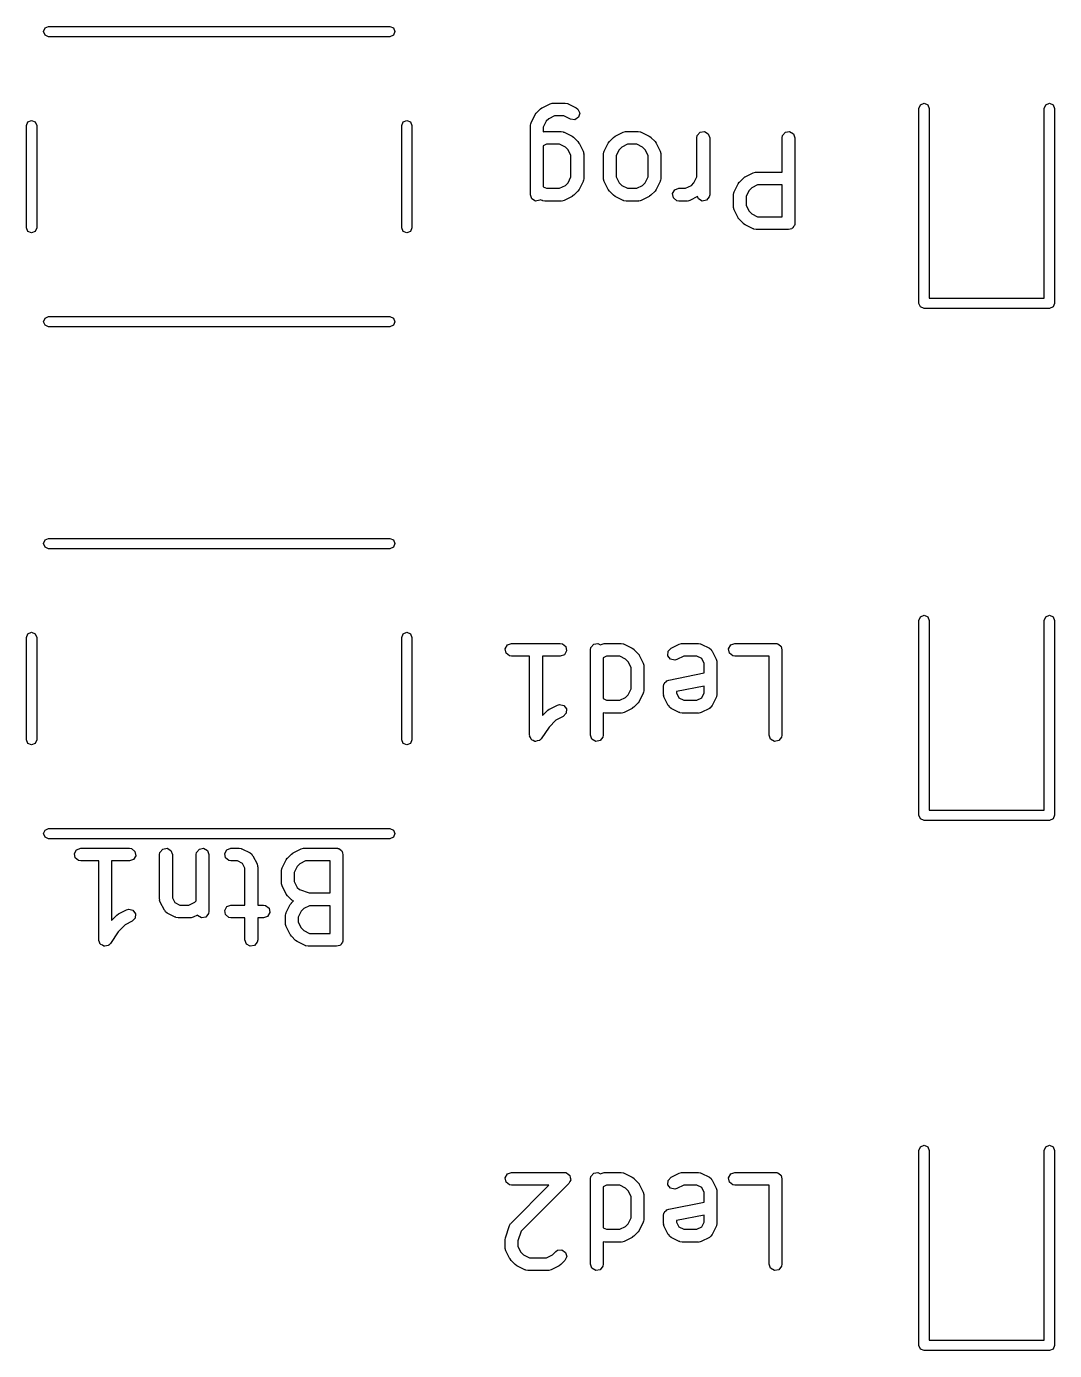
# Model space of a CAD drawing. Extents: x 46.4 to 61, y -84.6 to -45.2.
# Drawn here: x 47.74 to 59.8, y -60.76 to -45.24 of the extents above; entities that cross this region are included whole.
import ezdxf

# ---------------------------------------------------------------- set-up
doc = ezdxf.new("R2010")
doc.units = 0
doc.layers.add('BLACK', color=7, linetype='CONTINUOUS')

msp = doc.modelspace()

# ---------------------------------------------------------------- linework, layer by layer
at = {"layer": 'BLACK', "linetype": 'CONTINUOUS'}
for p, q in [((47.94, -45.3), (47.9576, -45.2576)), ((47.9576, -45.3424), (47.94, -45.3)), ((47.9576, -45.2576), (48, -45.24)), ((48, -45.24), (52, -45.24)), ((52, -45.24), (52.0424, -45.2576)), ((52.0424, -45.2576), (52.06, -45.3)), ((52.06, -45.3), (52.0424, -45.3424)), ((48, -45.36), (47.9576, -45.3424)), ((52, -45.36), (48, -45.36)), ((52.0424, -45.3424), (52, -45.36)), ((53.7184, -46.2541), (53.766, -46.2064)), ((53.766, -46.2064), (53.7844, -46.1936)), ((53.7844, -46.1936), (53.7855, -46.1924)), ((53.7855, -46.1924), (53.8807, -46.1448)), ((53.8807, -46.1448), (53.9057, -46.1373)), ((53.9057, -46.1373), (53.9101, -46.1384)), ((53.9101, -46.1384), (53.9143, -46.1368)), ((53.9143, -46.1368), (54.0571, -46.1368)), ((54.0571, -46.1368), (54.0828, -46.1414)), ((54.0828, -46.1414), (54.0862, -46.1443)), ((54.0862, -46.1443), (54.0907, -46.1448)), ((54.0907, -46.1448), (54.1859, -46.1924)), ((54.1859, -46.1924), (54.2068, -46.2079)), ((54.2068, -46.2079), (54.2272, -46.255)), ((58.205, -46.2), (58.2226, -46.1576)), ((58.205, -48.485), (58.205, -46.2)), ((58.2226, -46.1576), (58.265, -46.14)), ((58.265, -46.14), (58.3074, -46.1576)), ((58.3074, -46.1576), (58.325, -46.2)), ((58.325, -46.2), (58.325, -48.425)), ((59.675, -46.2), (59.6926, -46.1576)), ((59.675, -48.425), (59.675, -46.2)), ((59.6926, -46.1576), (59.735, -46.14)), ((59.735, -46.14), (59.7774, -46.1576)), ((59.7774, -46.1576), (59.795, -46.2)), ((59.795, -46.2), (59.795, -48.485)), ((47.74, -46.4), (47.7576, -46.3576)), ((47.7576, -46.3576), (47.8, -46.34)), ((47.8, -46.34), (47.8424, -46.3576)), ((47.8424, -46.3576), (47.86, -46.4)), ((52.14, -46.4), (52.1576, -46.3576)), ((52.1576, -46.3576), (52.2, -46.34)), ((52.2, -46.34), (52.2424, -46.3576)), ((52.2424, -46.3576), (52.26, -46.4)), ((53.6488, -46.4023), (53.6533, -46.3767)), ((53.6533, -46.3767), (53.6562, -46.3732)), ((53.6562, -46.3732), (53.6567, -46.3688)), ((53.6567, -46.3688), (53.7043, -46.2735)), ((53.7043, -46.2735), (53.7177, -46.2555)), ((53.7177, -46.2555), (53.7184, -46.2541)), ((53.8331, -46.3515), (53.7988, -46.42)), ((53.8635, -46.3211), (53.8331, -46.3515)), ((53.932, -46.2868), (53.8635, -46.3211)), ((54.0394, -46.2868), (53.932, -46.2868)), ((54.1188, -46.3265), (54.0394, -46.2868)), ((54.1698, -46.3324), (54.1188, -46.3265)), ((54.2126, -46.3041), (54.1698, -46.3324)), ((54.2272, -46.255), (54.2126, -46.3041)), ((47.74, -47.6), (47.74, -46.4)), ((47.86, -46.4), (47.86, -47.6)), ((52.14, -47.6), (52.14, -46.4)), ((52.26, -46.4), (52.26, -47.6)), ((53.6488, -47.2118), (53.6488, -46.4023)), ((53.7988, -46.42), (53.7988, -46.4741)), ((53.7988, -46.4741), (53.8105, -46.4707)), ((53.8105, -46.4707), (53.8148, -46.4717)), ((53.8148, -46.4717), (53.819, -46.4702)), ((53.819, -46.4702), (54.0095, -46.4702)), ((54.0095, -46.4702), (54.0352, -46.4747)), ((54.0352, -46.4747), (54.0386, -46.4776)), ((54.0386, -46.4776), (54.0431, -46.4781)), ((54.0431, -46.4781), (54.1383, -46.5257)), ((54.1383, -46.5257), (54.1563, -46.5391)), ((54.1563, -46.5391), (54.1578, -46.5398)), ((54.1578, -46.5398), (54.2054, -46.5874)), ((54.5755, -46.5874), (54.6232, -46.5398)), ((54.6232, -46.5398), (54.6415, -46.5269)), ((54.6415, -46.5269), (54.6426, -46.5257)), ((54.6426, -46.5257), (54.7379, -46.4781)), ((54.7379, -46.4781), (54.7629, -46.4707)), ((54.7629, -46.4707), (54.7672, -46.4717)), ((54.7672, -46.4717), (54.7714, -46.4702)), ((54.7714, -46.4702), (54.9143, -46.4702)), ((54.9143, -46.4702), (54.9399, -46.4747)), ((54.9399, -46.4747), (54.9434, -46.4776)), ((54.9434, -46.4776), (54.9478, -46.4781)), ((54.9478, -46.4781), (55.0431, -46.5257)), ((55.0431, -46.5257), (55.0611, -46.5391)), ((55.0611, -46.5391), (55.0626, -46.5398)), ((55.0626, -46.5398), (55.1102, -46.5874)), ((55.6012, -46.5452), (55.6057, -46.5195)), ((55.6012, -47.0037), (55.6012, -46.5452)), ((55.6057, -46.5195), (55.6387, -46.4802)), ((55.6387, -46.4802), (55.6892, -46.4713)), ((55.6892, -46.4713), (55.7336, -46.497)), ((55.7336, -46.497), (55.7512, -46.5452)), ((55.7512, -46.5452), (55.7512, -47.2118)), ((56.6012, -46.5452), (56.6057, -46.5195)), ((56.6012, -46.9464), (56.6012, -46.5452)), ((56.6057, -46.5195), (56.6387, -46.4802)), ((56.6387, -46.4802), (56.6892, -46.4713)), ((56.6892, -46.4713), (56.7336, -46.497)), ((56.7336, -46.497), (56.7512, -46.5452)), ((56.7512, -46.5452), (56.7512, -47.5452)), ((53.8368, -46.6202), (53.7988, -46.6392)), ((53.7988, -46.6392), (53.7988, -47.1179)), ((53.9918, -46.6202), (53.8368, -46.6202)), ((54.0603, -46.6544), (53.9918, -46.6202)), ((54.0907, -46.6848), (54.0603, -46.6544)), ((54.125, -46.7534), (54.0907, -46.6848)), ((54.2054, -46.5874), (54.2183, -46.6058)), ((54.2183, -46.6058), (54.2195, -46.6069)), ((54.2195, -46.6069), (54.2671, -46.7021)), ((54.2671, -46.7021), (54.2745, -46.7271)), ((54.5105, -46.71), (54.5134, -46.7066)), ((54.5134, -46.7066), (54.5139, -46.7021)), ((54.5139, -46.7021), (54.5615, -46.6069)), ((54.5615, -46.6069), (54.5748, -46.5889)), ((54.5748, -46.5889), (54.5755, -46.5874)), ((54.6902, -46.6848), (54.656, -46.7534)), ((54.7206, -46.6544), (54.6902, -46.6848)), ((54.7891, -46.6202), (54.7206, -46.6544)), ((54.8966, -46.6202), (54.7891, -46.6202)), ((54.9651, -46.6544), (54.8966, -46.6202)), ((54.9955, -46.6848), (54.9651, -46.6544)), ((55.0298, -46.7534), (54.9955, -46.6848)), ((55.1102, -46.5874), (55.123, -46.6058)), ((55.123, -46.6058), (55.1242, -46.6069)), ((55.1242, -46.6069), (55.1718, -46.7021)), ((55.1718, -46.7021), (55.1793, -46.7271)), ((54.125, -47.0037), (54.125, -46.7534)), ((54.2745, -46.7271), (54.2735, -46.7314)), ((54.2735, -46.7314), (54.275, -46.7357)), ((54.275, -46.7357), (54.275, -47.0214)), ((54.506, -46.7357), (54.5105, -46.71)), ((54.506, -47.0214), (54.506, -46.7357)), ((54.656, -46.7534), (54.656, -47.0037)), ((55.0298, -47.0037), (55.0298, -46.7534)), ((55.1793, -46.7271), (55.1782, -46.7314)), ((55.1782, -46.7314), (55.1798, -46.7357)), ((55.1798, -46.7357), (55.1798, -47.0214)), ((54.0907, -47.0722), (54.125, -47.0037)), ((54.656, -47.0037), (54.6902, -47.0722)), ((54.9955, -47.0722), (55.0298, -47.0037)), ((55.5669, -47.0722), (55.6012, -47.0037)), ((56.0993, -47.0636), (56.147, -47.016)), ((56.147, -47.016), (56.1653, -47.0031)), ((56.1653, -47.0031), (56.1665, -47.0019)), ((56.1665, -47.0019), (56.2617, -46.9543)), ((56.2617, -46.9543), (56.2867, -46.9469)), ((56.2867, -46.9469), (56.291, -46.9479)), ((56.291, -46.9479), (56.2952, -46.9464)), ((56.2952, -46.9464), (56.6012, -46.9464)), ((53.7988, -47.1179), (53.8368, -47.1368)), ((53.8368, -47.1368), (53.9918, -47.1368)), ((53.9918, -47.1368), (54.0603, -47.1026)), ((54.0603, -47.1026), (54.0907, -47.0722)), ((54.2054, -47.1696), (54.1578, -47.2173)), ((54.2061, -47.1682), (54.2054, -47.1696)), ((54.2195, -47.1501), (54.2061, -47.1682)), ((54.2671, -47.0549), (54.2195, -47.1501)), ((54.2676, -47.0505), (54.2671, -47.0549)), ((54.2705, -47.047), (54.2676, -47.0505)), ((54.275, -47.0214), (54.2705, -47.047)), ((54.5075, -47.0256), (54.506, -47.0214)), ((54.5064, -47.0299), (54.5075, -47.0256)), ((54.5139, -47.0549), (54.5064, -47.0299)), ((54.5615, -47.1501), (54.5139, -47.0549)), ((54.5627, -47.1513), (54.5615, -47.1501)), ((54.5755, -47.1696), (54.5627, -47.1513)), ((54.6232, -47.2173), (54.5755, -47.1696)), ((54.6902, -47.0722), (54.7206, -47.1026)), ((54.7206, -47.1026), (54.7891, -47.1368)), ((54.7891, -47.1368), (54.8966, -47.1368)), ((54.8966, -47.1368), (54.9651, -47.1026)), ((54.9651, -47.1026), (54.9955, -47.0722)), ((55.1102, -47.1696), (55.0626, -47.2173)), ((55.1109, -47.1682), (55.1102, -47.1696)), ((55.1242, -47.1501), (55.1109, -47.1682)), ((55.1718, -47.0549), (55.1242, -47.1501)), ((55.1724, -47.0505), (55.1718, -47.0549)), ((55.1752, -47.047), (55.1724, -47.0505)), ((55.1798, -47.0214), (55.1752, -47.047)), ((55.3166, -47.1988), (55.3423, -47.1544)), ((55.3423, -47.1544), (55.3905, -47.1368)), ((55.3905, -47.1368), (55.468, -47.1368)), ((55.468, -47.1368), (55.5365, -47.1026)), ((55.5365, -47.1026), (55.5669, -47.0722)), ((56.0377, -47.1783), (56.0853, -47.0831)), ((56.0853, -47.0831), (56.0987, -47.0651)), ((56.0987, -47.0651), (56.0993, -47.0636)), ((56.214, -47.161), (56.1798, -47.2296)), ((56.2444, -47.1306), (56.214, -47.161)), ((56.3129, -47.0964), (56.2444, -47.1306)), ((56.6012, -47.0964), (56.3129, -47.0964)), ((56.6012, -47.4702), (56.6012, -47.0964)), ((53.6664, -47.2601), (53.6488, -47.2118)), ((53.7108, -47.2857), (53.6664, -47.2601)), ((53.7613, -47.2768), (53.7108, -47.2857)), ((53.7672, -47.2698), (53.7613, -47.2768)), ((53.7855, -47.2789), (53.7672, -47.2698)), ((53.79, -47.2794), (53.7855, -47.2789)), ((53.7934, -47.2823), (53.79, -47.2794)), ((53.819, -47.2868), (53.7934, -47.2823)), ((54.0095, -47.2868), (53.819, -47.2868)), ((54.0137, -47.2853), (54.0095, -47.2868)), ((54.0181, -47.2864), (54.0137, -47.2853)), ((54.0431, -47.2789), (54.0181, -47.2864)), ((54.1383, -47.2313), (54.0431, -47.2789)), ((54.1394, -47.2301), (54.1383, -47.2313)), ((54.1578, -47.2173), (54.1394, -47.2301)), ((54.6246, -47.218), (54.6232, -47.2173)), ((54.6426, -47.2313), (54.6246, -47.218)), ((54.7379, -47.2789), (54.6426, -47.2313)), ((54.7423, -47.2794), (54.7379, -47.2789)), ((54.7458, -47.2823), (54.7423, -47.2794)), ((54.7714, -47.2868), (54.7458, -47.2823)), ((54.9143, -47.2868), (54.7714, -47.2868)), ((54.9185, -47.2853), (54.9143, -47.2868)), ((54.9229, -47.2864), (54.9185, -47.2853)), ((54.9478, -47.2789), (54.9229, -47.2864)), ((55.0431, -47.2313), (54.9478, -47.2789)), ((55.0442, -47.2301), (55.0431, -47.2313)), ((55.0626, -47.2173), (55.0442, -47.2301)), ((55.3255, -47.2493), (55.3166, -47.1988)), ((55.3648, -47.2823), (55.3255, -47.2493)), ((55.3905, -47.2868), (55.3648, -47.2823)), ((55.4857, -47.2868), (55.3905, -47.2868)), ((55.4899, -47.2853), (55.4857, -47.2868)), ((55.4943, -47.2864), (55.4899, -47.2853)), ((55.5193, -47.2789), (55.4943, -47.2864)), ((55.6092, -47.2339), (55.5193, -47.2789)), ((55.6187, -47.2601), (55.6092, -47.2339)), ((55.6632, -47.2857), (55.6187, -47.2601)), ((55.7137, -47.2768), (55.6632, -47.2857)), ((55.7467, -47.2375), (55.7137, -47.2768)), ((55.7512, -47.2118), (55.7467, -47.2375)), ((56.0298, -47.2118), (56.0343, -47.1862)), ((56.0298, -47.3547), (56.0298, -47.2118)), ((56.0343, -47.1862), (56.0372, -47.1828)), ((56.0372, -47.1828), (56.0377, -47.1783)), ((56.1798, -47.2296), (56.1798, -47.337)), ((56.0313, -47.3589), (56.0298, -47.3547)), ((56.0303, -47.3633), (56.0313, -47.3589)), ((56.0377, -47.3882), (56.0303, -47.3633)), ((56.0853, -47.4835), (56.0377, -47.3882)), ((56.0865, -47.4846), (56.0853, -47.4835)), ((56.1798, -47.337), (56.214, -47.4055)), ((56.214, -47.4055), (56.2444, -47.4359)), ((56.2444, -47.4359), (56.3129, -47.4702)), ((56.3129, -47.4702), (56.6012, -47.4702)), ((47.7576, -47.6424), (47.74, -47.6)), ((47.86, -47.6), (47.8424, -47.6424)), ((52.1576, -47.6424), (52.14, -47.6)), ((52.26, -47.6), (52.2424, -47.6424)), ((56.0993, -47.503), (56.0865, -47.4846)), ((56.147, -47.5506), (56.0993, -47.503)), ((56.1484, -47.5513), (56.147, -47.5506)), ((56.1665, -47.5646), (56.1484, -47.5513)), ((56.2617, -47.6123), (56.1665, -47.5646)), ((56.2661, -47.6128), (56.2617, -47.6123)), ((56.2696, -47.6157), (56.2661, -47.6128)), ((56.2952, -47.6202), (56.2696, -47.6157)), ((56.6762, -47.6202), (56.2952, -47.6202)), ((56.6945, -47.6135), (56.6762, -47.6202)), ((56.7137, -47.6101), (56.6945, -47.6135)), ((56.718, -47.6049), (56.7137, -47.6101)), ((56.7244, -47.6026), (56.718, -47.6049)), ((56.7341, -47.5858), (56.7244, -47.6026)), ((56.7467, -47.5708), (56.7341, -47.5858)), ((56.7484, -47.5611), (56.7467, -47.5708)), ((56.7501, -47.5582), (56.7484, -47.5611)), ((56.7512, -47.5452), (56.7495, -47.5549)), ((56.7495, -47.5549), (56.7501, -47.5582)), ((47.8, -47.66), (47.7576, -47.6424)), ((47.8424, -47.6424), (47.8, -47.66)), ((52.2, -47.66), (52.1576, -47.6424)), ((52.2424, -47.6424), (52.2, -47.66)), ((58.2226, -48.5274), (58.205, -48.485)), ((58.205, -48.485), (58.205, -48.485)), ((58.265, -48.545), (58.2226, -48.5274)), ((59.735, -48.545), (58.265, -48.545)), ((58.325, -48.425), (59.675, -48.425)), ((59.7774, -48.5274), (59.735, -48.545)), ((59.795, -48.485), (59.7774, -48.5274)), ((47.94, -48.7), (47.9576, -48.6576)), ((47.9576, -48.7424), (47.94, -48.7)), ((47.9576, -48.6576), (48, -48.64)), ((48, -48.64), (52, -48.64)), ((52, -48.64), (52.0424, -48.6576)), ((52.0424, -48.6576), (52.06, -48.7)), ((52.06, -48.7), (52.0424, -48.7424)), ((48, -48.76), (47.9576, -48.7424)), ((52, -48.76), (48, -48.76)), ((52.0424, -48.7424), (52, -48.76)), ((47.94, -51.3), (47.9576, -51.2576)), ((47.9576, -51.3424), (47.94, -51.3)), ((47.9576, -51.2576), (48, -51.24)), ((48, -51.36), (47.9576, -51.3424)), ((48, -51.24), (52, -51.24)), ((52, -51.36), (48, -51.36)), ((52, -51.24), (52.0424, -51.2576)), ((52.0424, -51.3424), (52, -51.36)), ((52.0424, -51.2576), (52.06, -51.3)), ((52.06, -51.3), (52.0424, -51.3424)), ((58.205, -52.2), (58.2226, -52.1576)), ((58.205, -54.485), (58.205, -52.2)), ((58.2226, -52.1576), (58.265, -52.14)), ((58.265, -52.14), (58.3074, -52.1576)), ((58.3074, -52.1576), (58.325, -52.2)), ((58.325, -52.2), (58.325, -54.425)), ((59.675, -52.2), (59.6926, -52.1576)), ((59.675, -54.425), (59.675, -52.2)), ((59.6926, -52.1576), (59.735, -52.14)), ((59.735, -52.14), (59.7774, -52.1576)), ((59.7774, -52.1576), (59.795, -52.2)), ((59.795, -52.2), (59.795, -54.485)), ((47.74, -52.4), (47.7576, -52.3576)), ((47.74, -53.6), (47.74, -52.4)), ((47.7576, -52.3576), (47.8, -52.34)), ((47.8, -52.34), (47.8424, -52.3576)), ((47.8424, -52.3576), (47.86, -52.4)), ((47.86, -52.4), (47.86, -53.6)), ((52.14, -52.4), (52.1576, -52.3576)), ((52.14, -53.6), (52.14, -52.4)), ((52.1576, -52.3576), (52.2, -52.34)), ((52.2, -52.34), (52.2424, -52.3576)), ((52.2424, -52.3576), (52.26, -52.4)), ((52.26, -52.4), (52.26, -53.6)), ((53.3547, -52.5322), (53.3804, -52.4877)), ((53.3636, -52.5827), (53.3547, -52.5322)), ((53.4029, -52.6157), (53.3636, -52.5827)), ((53.3804, -52.4877), (53.4286, -52.4702)), ((53.4286, -52.4702), (54, -52.4702)), ((54, -52.4702), (54.0257, -52.4747)), ((54.0482, -52.6026), (54, -52.6202)), ((54.0257, -52.4747), (54.065, -52.5077)), ((54.0739, -52.5582), (54.0482, -52.6026)), ((54.065, -52.5077), (54.0739, -52.5582)), ((54.3536, -52.5452), (54.3581, -52.5195)), ((54.3536, -53.5452), (54.3536, -52.5452)), ((54.3581, -52.5195), (54.3911, -52.4802)), ((54.3911, -52.4802), (54.4416, -52.4713)), ((54.4416, -52.4713), (54.4705, -52.488)), ((54.4705, -52.488), (54.4903, -52.4781)), ((54.4903, -52.4781), (54.5152, -52.4707)), ((54.5152, -52.4707), (54.5196, -52.4717)), ((54.5196, -52.4717), (54.5238, -52.4702)), ((54.5238, -52.4702), (54.7143, -52.4702)), ((54.7143, -52.4702), (54.7399, -52.4747)), ((54.7399, -52.4747), (54.7434, -52.4776)), ((54.7434, -52.4776), (54.7478, -52.4781)), ((54.7478, -52.4781), (54.8431, -52.5257)), ((54.8431, -52.5257), (54.8611, -52.5391)), ((54.8611, -52.5391), (54.8626, -52.5398)), ((54.8626, -52.5398), (54.9102, -52.5874)), ((54.9102, -52.5874), (54.923, -52.6058)), ((55.2614, -52.6142), (55.2645, -52.563)), ((55.2645, -52.563), (55.2998, -52.5257)), ((55.2998, -52.5257), (55.395, -52.4781)), ((55.395, -52.4781), (55.42, -52.4707)), ((55.42, -52.4707), (55.4244, -52.4717)), ((55.4244, -52.4717), (55.4286, -52.4702)), ((55.4286, -52.4702), (55.619, -52.4702)), ((55.619, -52.4702), (55.6447, -52.4747)), ((55.6447, -52.4747), (55.6481, -52.4776)), ((55.6481, -52.4776), (55.6526, -52.4781)), ((55.6526, -52.4781), (55.7478, -52.5257)), ((55.7478, -52.5257), (55.7687, -52.5412)), ((55.7687, -52.5412), (55.7732, -52.5515)), ((55.7732, -52.5515), (55.7814, -52.5593)), ((55.7814, -52.5593), (55.829, -52.6545)), ((55.9738, -52.5322), (55.9994, -52.4877)), ((55.9827, -52.5827), (55.9738, -52.5322)), ((56.022, -52.6157), (55.9827, -52.5827)), ((55.9994, -52.4877), (56.0476, -52.4702)), ((56.0476, -52.4702), (56.5238, -52.4702)), ((56.5238, -52.4702), (56.5335, -52.4719)), ((56.5335, -52.4719), (56.5368, -52.4713)), ((56.5368, -52.4713), (56.5397, -52.473)), ((56.5397, -52.473), (56.5495, -52.4747)), ((56.5495, -52.4747), (56.5644, -52.4872)), ((56.5644, -52.4872), (56.5813, -52.497)), ((56.5813, -52.497), (56.5836, -52.5033)), ((56.5836, -52.5033), (56.5888, -52.5077)), ((56.5888, -52.5077), (56.5921, -52.5269)), ((56.5921, -52.5269), (56.5988, -52.5452)), ((56.5988, -52.5452), (56.5988, -53.5452)), ((53.4286, -52.6202), (53.4029, -52.6157)), ((53.6393, -52.6202), (53.4286, -52.6202)), ((53.6393, -53.5452), (53.6393, -52.6202)), ((54, -52.6202), (53.7893, -52.6202)), ((53.7893, -52.6202), (53.7893, -53.3165)), ((54.5415, -52.6202), (54.5036, -52.6392)), ((54.5036, -52.6392), (54.5036, -53.1179)), ((54.6966, -52.6202), (54.5415, -52.6202)), ((54.7651, -52.6544), (54.6966, -52.6202)), ((54.7955, -52.6848), (54.7651, -52.6544)), ((54.8298, -52.7534), (54.7955, -52.6848)), ((54.8298, -53.0037), (54.8298, -52.7534)), ((54.923, -52.6058), (54.9242, -52.6069)), ((54.9242, -52.6069), (54.9718, -52.7021)), ((54.9718, -52.7021), (54.9793, -52.7271)), ((54.9793, -52.7271), (54.9782, -52.7314)), ((54.9782, -52.7314), (54.9798, -52.7357)), ((54.9798, -52.7357), (54.9798, -53.0214)), ((55.292, -52.6554), (55.2614, -52.6142)), ((55.3419, -52.6673), (55.292, -52.6554)), ((55.3669, -52.6599), (55.3419, -52.6673)), ((55.4463, -52.6202), (55.3669, -52.6599)), ((55.6013, -52.6202), (55.4463, -52.6202)), ((55.6584, -52.6487), (55.6013, -52.6202)), ((55.6869, -52.7057), (55.6584, -52.6487)), ((55.6869, -52.817), (55.6869, -52.7057)), ((55.829, -52.6545), (55.8364, -52.6795)), ((55.8364, -52.6795), (55.8354, -52.6838)), ((55.8354, -52.6838), (55.8369, -52.688)), ((55.8369, -52.688), (55.8369, -53.069)), ((56.0476, -52.6202), (56.022, -52.6157)), ((56.4488, -52.6202), (56.0476, -52.6202)), ((56.4488, -53.5452), (56.4488, -52.6202)), ((55.2392, -52.9196), (55.2482, -52.9088)), ((55.2482, -52.9088), (55.2604, -52.9066)), ((55.2604, -52.9066), (55.271, -52.9002)), ((55.271, -52.9002), (55.6869, -52.817)), ((54.7955, -53.0722), (54.8298, -53.0037)), ((54.9718, -53.0549), (54.9242, -53.1501)), ((54.9724, -53.0505), (54.9718, -53.0549)), ((54.9752, -53.047), (54.9724, -53.0505)), ((54.9798, -53.0214), (54.9752, -53.047)), ((55.2107, -52.9738), (55.2152, -52.9481)), ((55.2107, -53.069), (55.2107, -52.9738)), ((55.2122, -53.0732), (55.2107, -53.069)), ((55.2152, -52.9481), (55.2232, -52.9386)), ((55.2232, -52.9386), (55.2272, -52.9269)), ((55.2272, -52.9269), (55.2392, -52.9196)), ((55.6869, -52.97), (55.3607, -53.0352)), ((55.3607, -53.0352), (55.3607, -53.0513)), ((55.3607, -53.0513), (55.3892, -53.1083)), ((55.6584, -53.1083), (55.6869, -53.0513)), ((55.6869, -53.0513), (55.6869, -52.97)), ((55.8369, -53.069), (55.8324, -53.0946)), ((53.8712, -53.24), (53.9665, -53.1924)), ((53.9665, -53.1924), (53.9914, -53.185)), ((53.9914, -53.185), (54.0413, -53.1969)), ((54.0413, -53.1969), (54.0719, -53.2381)), ((54.5036, -53.1179), (54.5415, -53.1368)), ((54.5415, -53.1368), (54.6966, -53.1368)), ((54.6966, -53.1368), (54.7651, -53.1026)), ((54.7651, -53.1026), (54.7955, -53.0722)), ((54.8626, -53.2173), (54.8442, -53.2301)), ((54.9102, -53.1696), (54.8626, -53.2173)), ((54.9109, -53.1682), (54.9102, -53.1696)), ((54.9242, -53.1501), (54.9109, -53.1682)), ((55.2112, -53.0776), (55.2122, -53.0732)), ((55.2186, -53.1025), (55.2112, -53.0776)), ((55.2663, -53.1978), (55.2186, -53.1025)), ((55.2744, -53.2055), (55.2663, -53.1978)), ((55.2789, -53.2158), (55.2744, -53.2055)), ((55.2998, -53.2313), (55.2789, -53.2158)), ((55.3892, -53.1083), (55.4463, -53.1368)), ((55.4463, -53.1368), (55.6013, -53.1368)), ((55.6013, -53.1368), (55.6584, -53.1083)), ((55.7555, -53.2232), (55.7478, -53.2313)), ((55.7659, -53.2187), (55.7555, -53.2232)), ((55.7814, -53.1978), (55.7659, -53.2187)), ((55.829, -53.1025), (55.7814, -53.1978)), ((55.8295, -53.0981), (55.829, -53.1025)), ((55.8324, -53.0946), (55.8295, -53.0981)), ((53.7893, -53.3165), (53.8517, -53.2541)), ((53.8517, -53.2541), (53.8701, -53.2412)), ((53.9492, -53.3687), (53.8678, -53.4501)), ((53.8701, -53.2412), (53.8712, -53.24)), ((54.0335, -53.3265), (53.9492, -53.3687)), ((54.0688, -53.2893), (54.0335, -53.3265)), ((54.0719, -53.2381), (54.0688, -53.2893)), ((54.5238, -53.2868), (54.5036, -53.2833)), ((54.5036, -53.2833), (54.5036, -53.5452)), ((54.7143, -53.2868), (54.5238, -53.2868)), ((54.7185, -53.2853), (54.7143, -53.2868)), ((54.7229, -53.2864), (54.7185, -53.2853)), ((54.7478, -53.2789), (54.7229, -53.2864)), ((54.8431, -53.2313), (54.7478, -53.2789)), ((54.8442, -53.2301), (54.8431, -53.2313)), ((55.395, -53.2789), (55.2998, -53.2313)), ((55.3995, -53.2794), (55.395, -53.2789)), ((55.4029, -53.2823), (55.3995, -53.2794)), ((55.4286, -53.2868), (55.4029, -53.2823)), ((55.619, -53.2868), (55.4286, -53.2868)), ((55.6233, -53.2853), (55.619, -53.2868)), ((55.6276, -53.2864), (55.6233, -53.2853)), ((55.6526, -53.2789), (55.6276, -53.2864)), ((55.7478, -53.2313), (55.6526, -53.2789)), ((53.8678, -53.4501), (53.7767, -53.5868)), ((47.7576, -53.6424), (47.74, -53.6)), ((47.8, -53.66), (47.7576, -53.6424)), ((47.8424, -53.6424), (47.8, -53.66)), ((47.86, -53.6), (47.8424, -53.6424)), ((52.1576, -53.6424), (52.14, -53.6)), ((52.2, -53.66), (52.1576, -53.6424)), ((52.2424, -53.6424), (52.2, -53.66)), ((52.26, -53.6), (52.2424, -53.6424)), ((53.6408, -53.5492), (53.6393, -53.5452)), ((53.6397, -53.5534), (53.6408, -53.5492)), ((53.6494, -53.5729), (53.6397, -53.5534)), ((53.6568, -53.5934), (53.6494, -53.5729)), ((53.6606, -53.5955), (53.6568, -53.5934)), ((53.6625, -53.5994), (53.6606, -53.5955)), ((53.6824, -53.6082), (53.6625, -53.5994)), ((53.7013, -53.619), (53.6824, -53.6082)), ((53.7055, -53.6183), (53.7013, -53.619)), ((53.7095, -53.62), (53.7055, -53.6183)), ((53.7303, -53.6139), (53.7095, -53.62)), ((53.7518, -53.6101), (53.7303, -53.6139)), ((53.7546, -53.6068), (53.7518, -53.6101)), ((53.7587, -53.6056), (53.7546, -53.6068)), ((53.7767, -53.5868), (53.7587, -53.6056)), ((54.3711, -53.5934), (54.3536, -53.5452)), ((54.4155, -53.619), (54.3711, -53.5934)), ((54.4661, -53.6101), (54.4155, -53.619)), ((54.499, -53.5708), (54.4661, -53.6101)), ((54.5036, -53.5452), (54.499, -53.5708)), ((56.4664, -53.5934), (56.4488, -53.5452)), ((56.5108, -53.619), (56.4664, -53.5934)), ((56.5613, -53.6101), (56.5108, -53.619)), ((56.5943, -53.5708), (56.5613, -53.6101)), ((56.5988, -53.5452), (56.5943, -53.5708)), ((58.325, -54.425), (59.675, -54.425)), ((58.2226, -54.5274), (58.205, -54.485)), ((58.205, -54.485), (58.205, -54.485)), ((58.265, -54.545), (58.2226, -54.5274)), ((59.735, -54.545), (58.265, -54.545)), ((59.7774, -54.5274), (59.735, -54.545)), ((59.795, -54.485), (59.7774, -54.5274)), ((47.94, -54.7), (47.9576, -54.6576)), ((47.9576, -54.7424), (47.94, -54.7)), ((47.9576, -54.6576), (48, -54.64)), ((48, -54.76), (47.9576, -54.7424)), ((48, -54.64), (52, -54.64)), ((52, -54.76), (48, -54.76)), ((52, -54.64), (52.0424, -54.6576)), ((52.0424, -54.7424), (52, -54.76)), ((52.0424, -54.6576), (52.06, -54.7)), ((52.06, -54.7), (52.0424, -54.7424)), ((48.3023, -54.9322), (48.328, -54.8877)), ((48.328, -54.8877), (48.3762, -54.8702)), ((48.3762, -54.8702), (48.9476, -54.8702)), ((48.9476, -54.8702), (48.9733, -54.8747)), ((48.9733, -54.8747), (49.0126, -54.9077)), ((49.0126, -54.9077), (49.0215, -54.9582)), ((49.3012, -54.9452), (49.3057, -54.9195)), ((49.3057, -54.9195), (49.3387, -54.8802)), ((49.3387, -54.8802), (49.3892, -54.8713)), ((49.3892, -54.8713), (49.4336, -54.897)), ((49.4336, -54.897), (49.4512, -54.9452)), ((49.7298, -54.9452), (49.7343, -54.9195)), ((49.7343, -54.9195), (49.7673, -54.8802)), ((49.7673, -54.8802), (49.8178, -54.8713)), ((49.8178, -54.8713), (49.8622, -54.897)), ((49.8622, -54.897), (49.8798, -54.9452)), ((50.0642, -54.9322), (50.0899, -54.8877)), ((50.0899, -54.8877), (50.1381, -54.8702)), ((50.1381, -54.8702), (50.2333, -54.8702)), ((50.2333, -54.8702), (50.259, -54.8747)), ((50.259, -54.8747), (50.2624, -54.8776)), ((50.2624, -54.8776), (50.2669, -54.8781)), ((50.2669, -54.8781), (50.3621, -54.9257)), ((50.3621, -54.9257), (50.383, -54.9412)), ((50.847, -54.9398), (50.8653, -54.9269)), ((50.8653, -54.9269), (50.8665, -54.9257)), ((50.8665, -54.9257), (50.9617, -54.8781)), ((50.9617, -54.8781), (50.9867, -54.8707)), ((50.9867, -54.8707), (50.991, -54.8717)), ((50.991, -54.8717), (50.9952, -54.8702)), ((50.9952, -54.8702), (51.3762, -54.8702)), ((51.3762, -54.8702), (51.3859, -54.8719)), ((51.3859, -54.8719), (51.3892, -54.8713)), ((51.3892, -54.8713), (51.3921, -54.873)), ((51.3921, -54.873), (51.4018, -54.8747)), ((51.4018, -54.8747), (51.4168, -54.8872)), ((51.4168, -54.8872), (51.4336, -54.897)), ((51.4336, -54.897), (51.436, -54.9033)), ((51.436, -54.9033), (51.4411, -54.9077)), ((51.4411, -54.9077), (51.4445, -54.9269)), ((51.4445, -54.9269), (51.4512, -54.9452)), ((48.3112, -54.9827), (48.3023, -54.9322)), ((48.3505, -55.0157), (48.3112, -54.9827)), ((48.3762, -55.0202), (48.3505, -55.0157)), ((48.5869, -55.0202), (48.3762, -55.0202)), ((48.5869, -55.9452), (48.5869, -55.0202)), ((48.9476, -55.0202), (48.7369, -55.0202)), ((48.7369, -55.0202), (48.7369, -55.7165)), ((48.9958, -55.0026), (48.9476, -55.0202)), ((49.0215, -54.9582), (48.9958, -55.0026)), ((49.3012, -55.469), (49.3012, -54.9452)), ((49.4512, -54.9452), (49.4512, -55.4513)), ((49.7298, -55.4855), (49.7298, -54.9452)), ((49.8798, -54.9452), (49.8798, -55.6118)), ((50.0731, -54.9827), (50.0642, -54.9322)), ((50.1124, -55.0157), (50.0731, -54.9827)), ((50.1381, -55.0202), (50.1124, -55.0157)), ((50.2156, -55.0202), (50.1381, -55.0202)), ((50.2727, -55.0487), (50.2156, -55.0202)), ((50.3012, -55.1057), (50.2727, -55.0487)), ((50.383, -54.9412), (50.3875, -54.9515)), ((50.3875, -54.9515), (50.3957, -54.9593)), ((50.3957, -54.9593), (50.4433, -55.0545)), ((50.4433, -55.0545), (50.4507, -55.0795)), ((50.4507, -55.0795), (50.4497, -55.0838)), ((50.4497, -55.0838), (50.4512, -55.088)), ((50.7377, -55.1021), (50.7853, -55.0069)), ((50.7853, -55.0069), (50.7987, -54.9889)), ((50.7987, -54.9889), (50.7993, -54.9874)), ((50.7993, -54.9874), (50.847, -54.9398)), ((50.914, -55.0848), (50.8798, -55.1534)), ((50.9444, -55.0544), (50.914, -55.0848)), ((51.0129, -55.0202), (50.9444, -55.0544)), ((51.3012, -55.0202), (51.0129, -55.0202)), ((51.3012, -55.394), (51.3012, -55.0202)), ((51.4512, -54.9452), (51.4512, -55.9452)), ((50.3012, -55.5368), (50.3012, -55.1057)), ((50.4512, -55.088), (50.4512, -55.5368)), ((50.7298, -55.1357), (50.7343, -55.11)), ((50.7298, -55.2785), (50.7298, -55.1357)), ((50.7343, -55.11), (50.7372, -55.1066)), ((50.7372, -55.1066), (50.7377, -55.1021)), ((50.8798, -55.1534), (50.8798, -55.2608)), ((50.7313, -55.2827), (50.7298, -55.2785)), ((50.7303, -55.2871), (50.7313, -55.2827)), ((50.7377, -55.3121), (50.7303, -55.2871)), ((50.7853, -55.4073), (50.7377, -55.3121)), ((50.8798, -55.2608), (50.914, -55.3293)), ((50.914, -55.3293), (50.9405, -55.3558)), ((50.9405, -55.3558), (51.055, -55.394)), ((51.055, -55.394), (51.3012, -55.394)), ((49.3027, -55.4732), (49.3012, -55.469)), ((49.3017, -55.4776), (49.3027, -55.4732)), ((49.3091, -55.5025), (49.3017, -55.4776)), ((49.3567, -55.5978), (49.3091, -55.5025)), ((49.4512, -55.4513), (49.4797, -55.5083)), ((49.4797, -55.5083), (49.5368, -55.5368)), ((49.5368, -55.5368), (49.6442, -55.5368)), ((49.6442, -55.5368), (49.7127, -55.5026)), ((49.7127, -55.5026), (49.7298, -55.4855)), ((50.0899, -55.5544), (50.1381, -55.5368)), ((50.1381, -55.5368), (50.3012, -55.5368)), ((50.4512, -55.5368), (50.519, -55.5368)), ((50.519, -55.5368), (50.5447, -55.5414)), ((50.5447, -55.5414), (50.584, -55.5743)), ((50.7865, -55.4084), (50.7853, -55.4073)), ((50.7853, -55.6259), (50.8329, -55.5307)), ((50.7993, -55.4268), (50.7865, -55.4084)), ((50.847, -55.4744), (50.7993, -55.4268)), ((50.8329, -55.5307), (50.8463, -55.5127)), ((50.8463, -55.5127), (50.847, -55.5112)), ((50.851, -55.4763), (50.847, -55.4744)), ((50.847, -55.5112), (50.8694, -55.4888)), ((50.8534, -55.4801), (50.851, -55.4763)), ((50.8694, -55.4888), (50.8534, -55.4801)), ((51.0606, -55.544), (50.992, -55.5782)), ((51.3012, -55.544), (51.0606, -55.544)), ((51.3012, -55.8702), (51.3012, -55.544)), ((48.7369, -55.7165), (48.7993, -55.6541)), ((48.7993, -55.6541), (48.8177, -55.6412)), ((48.8177, -55.6412), (48.8188, -55.64)), ((48.8188, -55.64), (48.9141, -55.5924)), ((48.9141, -55.5924), (48.939, -55.585)), ((48.939, -55.585), (48.9889, -55.5969)), ((49.0164, -55.6893), (48.9812, -55.7265)), ((48.9889, -55.5969), (49.0195, -55.6381)), ((49.0195, -55.6381), (49.0164, -55.6893)), ((49.3649, -55.6055), (49.3567, -55.5978)), ((49.3693, -55.6158), (49.3649, -55.6055)), ((49.3903, -55.6313), (49.3693, -55.6158)), ((49.4855, -55.6789), (49.3903, -55.6313)), ((49.49, -55.6794), (49.4855, -55.6789)), ((49.4934, -55.6823), (49.49, -55.6794)), ((49.519, -55.6868), (49.4934, -55.6823)), ((49.6619, -55.6868), (49.519, -55.6868)), ((49.6661, -55.6853), (49.6619, -55.6868)), ((49.6705, -55.6864), (49.6661, -55.6853)), ((49.6954, -55.6789), (49.6705, -55.6864)), ((49.7451, -55.6541), (49.6954, -55.6789)), ((49.7473, -55.6601), (49.7451, -55.6541)), ((49.7917, -55.6857), (49.7473, -55.6601)), ((49.8423, -55.6768), (49.7917, -55.6857)), ((49.8752, -55.6375), (49.8423, -55.6768)), ((49.8798, -55.6118), (49.8752, -55.6375)), ((50.0642, -55.5988), (50.0899, -55.5544)), ((50.0731, -55.6493), (50.0642, -55.5988)), ((50.1124, -55.6823), (50.0731, -55.6493)), ((50.1381, -55.6868), (50.1124, -55.6823)), ((50.3012, -55.6868), (50.1381, -55.6868)), ((50.3012, -55.9452), (50.3012, -55.6868)), ((50.519, -55.6868), (50.4512, -55.6868)), ((50.4512, -55.6868), (50.4512, -55.9452)), ((50.5673, -55.6693), (50.519, -55.6868)), ((50.5929, -55.6249), (50.5673, -55.6693)), ((50.584, -55.5743), (50.5929, -55.6249)), ((50.7774, -55.6595), (50.7819, -55.6338)), ((50.7774, -55.7547), (50.7774, -55.6595)), ((50.7819, -55.6338), (50.7848, -55.6304)), ((50.7848, -55.6304), (50.7853, -55.6259)), ((50.9616, -55.6087), (50.9274, -55.6772)), ((50.9274, -55.6772), (50.9274, -55.737)), ((50.992, -55.5782), (50.9616, -55.6087)), ((48.8154, -55.8501), (48.7243, -55.9868)), ((48.8968, -55.7687), (48.8154, -55.8501)), ((48.9812, -55.7265), (48.8968, -55.7687)), ((50.7789, -55.7589), (50.7774, -55.7547)), ((50.7779, -55.7633), (50.7789, -55.7589)), ((50.7853, -55.7882), (50.7779, -55.7633)), ((50.8329, -55.8835), (50.7853, -55.7882)), ((50.9274, -55.737), (50.9616, -55.8055)), ((50.9616, -55.8055), (50.992, -55.8359)), ((50.992, -55.8359), (51.0606, -55.8702)), ((48.5884, -55.9492), (48.5869, -55.9452)), ((48.5874, -55.9534), (48.5884, -55.9492)), ((48.597, -55.9729), (48.5874, -55.9534)), ((48.6045, -55.9934), (48.597, -55.9729)), ((48.6082, -55.9955), (48.6045, -55.9934)), ((48.6101, -55.9994), (48.6082, -55.9955)), ((48.63, -56.0082), (48.6101, -55.9994)), ((48.6489, -56.019), (48.63, -56.0082)), ((48.678, -56.0139), (48.6571, -56.02)), ((48.6994, -56.0101), (48.678, -56.0139)), ((48.7022, -56.0068), (48.6994, -56.0101)), ((48.7063, -56.0056), (48.7022, -56.0068)), ((48.7243, -55.9868), (48.7063, -56.0056)), ((50.3187, -55.9934), (50.3012, -55.9452)), ((50.3632, -56.019), (50.3187, -55.9934)), ((50.4137, -56.0101), (50.3632, -56.019)), ((50.4467, -55.9708), (50.4137, -56.0101)), ((50.4512, -55.9452), (50.4467, -55.9708)), ((50.8341, -55.8846), (50.8329, -55.8835)), ((50.847, -55.903), (50.8341, -55.8846)), ((50.8946, -55.9506), (50.847, -55.903)), ((50.8961, -55.9513), (50.8946, -55.9506)), ((50.9141, -55.9646), (50.8961, -55.9513)), ((51.0093, -56.0123), (50.9141, -55.9646)), ((51.0138, -56.0128), (51.0093, -56.0123)), ((51.0172, -56.0157), (51.0138, -56.0128)), ((51.0429, -56.0202), (51.0172, -56.0157)), ((51.0606, -55.8702), (51.3012, -55.8702)), ((51.3945, -56.0135), (51.3762, -56.0202)), ((51.4137, -56.0101), (51.3945, -56.0135)), ((51.418, -56.0049), (51.4137, -56.0101)), ((51.4244, -56.0026), (51.418, -56.0049)), ((51.4341, -55.9858), (51.4244, -56.0026)), ((51.4467, -55.9708), (51.4341, -55.9858)), ((51.4484, -55.9611), (51.4467, -55.9708)), ((51.4501, -55.9582), (51.4484, -55.9611)), ((51.4512, -55.9452), (51.4495, -55.9549)), ((51.4495, -55.9549), (51.4501, -55.9582)), ((48.6531, -56.0183), (48.6489, -56.019)), ((48.6571, -56.02), (48.6531, -56.0183)), ((51.3762, -56.0202), (51.0429, -56.0202)), ((58.205, -58.4125), (58.2226, -58.3701)), ((58.205, -60.6975), (58.205, -58.4125)), ((58.2226, -58.3701), (58.265, -58.3525)), ((58.265, -58.3525), (58.3074, -58.3701)), ((58.3074, -58.3701), (58.325, -58.4125)), ((58.325, -58.4125), (58.325, -60.6375)), ((59.675, -58.4125), (59.6926, -58.3701)), ((59.675, -60.6375), (59.675, -58.4125)), ((59.6926, -58.3701), (59.735, -58.3525)), ((59.735, -58.3525), (59.7774, -58.3701)), ((59.7774, -58.3701), (59.795, -58.4125)), ((59.795, -58.4125), (59.795, -60.6975)), ((53.3547, -58.7322), (53.3804, -58.6877)), ((53.3636, -58.7827), (53.3547, -58.7322)), ((53.4029, -58.8157), (53.3636, -58.7827)), ((53.3804, -58.6877), (53.4286, -58.6702)), ((53.4286, -58.6702), (54.0476, -58.6702)), ((54.1007, -58.7982), (53.5417, -59.3571)), ((54.0476, -58.6702), (54.0637, -58.673)), ((54.0637, -58.673), (54.067, -58.6727)), ((54.067, -58.6727), (54.0687, -58.6739)), ((54.0687, -58.6739), (54.0733, -58.6747)), ((54.0733, -58.6747), (54.0906, -58.6892)), ((54.0906, -58.6892), (54.1091, -58.7022)), ((54.1102, -58.7778), (54.1007, -58.7982)), ((54.1091, -58.7022), (54.1099, -58.7055)), ((54.1099, -58.7055), (54.1126, -58.7077)), ((54.1215, -58.7582), (54.1102, -58.7778)), ((54.1126, -58.7077), (54.1165, -58.7299)), ((54.1165, -58.7299), (54.1223, -58.7517)), ((54.1223, -58.7517), (54.1209, -58.7548)), ((54.1209, -58.7548), (54.1215, -58.7582)), ((54.3536, -58.7452), (54.3581, -58.7195)), ((54.3536, -59.7452), (54.3536, -58.7452)), ((54.3581, -58.7195), (54.3911, -58.6802)), ((54.3911, -58.6802), (54.4416, -58.6713)), ((54.4416, -58.6713), (54.4705, -58.688)), ((54.4705, -58.688), (54.4903, -58.6781)), ((54.4903, -58.6781), (54.5152, -58.6707)), ((54.5152, -58.6707), (54.5196, -58.6717)), ((54.5196, -58.6717), (54.5238, -58.6702)), ((54.5238, -58.6702), (54.7143, -58.6702)), ((54.7143, -58.6702), (54.7399, -58.6747)), ((54.7399, -58.6747), (54.7434, -58.6776)), ((54.7434, -58.6776), (54.7478, -58.6781)), ((54.7478, -58.6781), (54.8431, -58.7257)), ((54.8431, -58.7257), (54.8611, -58.7391)), ((54.8611, -58.7391), (54.8626, -58.7398)), ((54.8626, -58.7398), (54.9102, -58.7874)), ((54.9102, -58.7874), (54.923, -58.8058)), ((54.923, -58.8058), (54.9242, -58.8069)), ((54.9242, -58.8069), (54.9718, -58.9021)), ((55.2614, -58.8142), (55.2645, -58.763)), ((55.2645, -58.763), (55.2998, -58.7257)), ((55.2998, -58.7257), (55.395, -58.6781)), ((55.395, -58.6781), (55.42, -58.6707)), ((55.42, -58.6707), (55.4244, -58.6717)), ((55.4244, -58.6717), (55.4286, -58.6702)), ((55.4286, -58.6702), (55.619, -58.6702)), ((55.619, -58.6702), (55.6447, -58.6747)), ((55.6447, -58.6747), (55.6481, -58.6776)), ((55.6481, -58.6776), (55.6526, -58.6781)), ((55.6526, -58.6781), (55.7478, -58.7257)), ((55.7478, -58.7257), (55.7687, -58.7412)), ((55.7687, -58.7412), (55.7732, -58.7515)), ((55.7732, -58.7515), (55.7814, -58.7593)), ((55.7814, -58.7593), (55.829, -58.8545)), ((55.9738, -58.7322), (55.9994, -58.6877)), ((55.9827, -58.7827), (55.9738, -58.7322)), ((56.022, -58.8157), (55.9827, -58.7827)), ((55.9994, -58.6877), (56.0476, -58.6702)), ((56.0476, -58.6702), (56.5238, -58.6702)), ((56.5238, -58.6702), (56.5335, -58.6719)), ((56.5335, -58.6719), (56.5368, -58.6713)), ((56.5368, -58.6713), (56.5397, -58.673)), ((56.5397, -58.673), (56.5495, -58.6747)), ((56.5495, -58.6747), (56.5644, -58.6872)), ((56.5644, -58.6872), (56.5813, -58.697)), ((56.5813, -58.697), (56.5836, -58.7033)), ((56.5836, -58.7033), (56.5888, -58.7077)), ((56.5888, -58.7077), (56.5921, -58.7269)), ((56.5921, -58.7269), (56.5988, -58.7452)), ((56.5988, -58.7452), (56.5988, -59.7452)), ((53.4286, -58.8202), (53.4029, -58.8157)), ((53.4232, -59.2636), (53.8666, -58.8202)), ((53.8666, -58.8202), (53.4286, -58.8202)), ((54.5415, -58.8202), (54.5036, -58.8392)), ((54.5036, -58.8392), (54.5036, -59.3179)), ((54.6966, -58.8202), (54.5415, -58.8202)), ((54.7651, -58.8544), (54.6966, -58.8202)), ((54.7955, -58.8848), (54.7651, -58.8544)), ((54.8298, -58.9534), (54.7955, -58.8848)), ((54.8298, -59.2037), (54.8298, -58.9534)), ((54.9718, -58.9021), (54.9793, -58.9271)), ((54.9793, -58.9271), (54.9782, -58.9314)), ((54.9782, -58.9314), (54.9798, -58.9357)), ((54.9798, -58.9357), (54.9798, -59.2214)), ((55.292, -58.8554), (55.2614, -58.8142)), ((55.3419, -58.8673), (55.292, -58.8554)), ((55.3669, -58.8599), (55.3419, -58.8673)), ((55.4463, -58.8202), (55.3669, -58.8599)), ((55.6013, -58.8202), (55.4463, -58.8202)), ((55.6584, -58.8487), (55.6013, -58.8202)), ((55.6869, -58.9057), (55.6584, -58.8487)), ((55.6869, -59.017), (55.6869, -58.9057)), ((55.829, -58.8545), (55.8364, -58.8795)), ((55.8364, -58.8795), (55.8354, -58.8838)), ((55.8354, -58.8838), (55.8369, -58.888)), ((55.8369, -58.888), (55.8369, -59.269)), ((56.0476, -58.8202), (56.022, -58.8157)), ((56.4488, -58.8202), (56.0476, -58.8202)), ((56.4488, -59.7452), (56.4488, -58.8202)), ((55.2272, -59.1269), (55.2392, -59.1196)), ((55.2392, -59.1196), (55.2482, -59.1088)), ((55.2482, -59.1088), (55.2604, -59.1066)), ((55.2604, -59.1066), (55.271, -59.1002)), ((55.271, -59.1002), (55.6869, -59.017)), ((53.405, -59.2929), (53.4174, -59.27)), ((53.4174, -59.27), (53.4213, -59.2676)), ((53.4213, -59.2676), (53.4232, -59.2636)), ((54.7651, -59.3026), (54.7955, -59.2722)), ((54.7955, -59.2722), (54.8298, -59.2037)), ((54.9718, -59.2549), (54.9242, -59.3501)), ((54.9724, -59.2505), (54.9718, -59.2549)), ((54.9752, -59.247), (54.9724, -59.2505)), ((54.9798, -59.2214), (54.9752, -59.247)), ((55.2107, -59.1738), (55.2152, -59.1481)), ((55.2107, -59.269), (55.2107, -59.1738)), ((55.2122, -59.2732), (55.2107, -59.269)), ((55.2112, -59.2776), (55.2122, -59.2732)), ((55.2152, -59.1481), (55.2232, -59.1386)), ((55.2232, -59.1386), (55.2272, -59.1269)), ((55.6869, -59.17), (55.3607, -59.2352)), ((55.3607, -59.2352), (55.3607, -59.2513)), ((55.3607, -59.2513), (55.3892, -59.3083)), ((55.6584, -59.3083), (55.6869, -59.2513)), ((55.6869, -59.2513), (55.6869, -59.17)), ((55.8369, -59.269), (55.8324, -59.2946)), ((53.3574, -59.4357), (53.405, -59.2929)), ((53.5417, -59.3571), (53.5036, -59.4716)), ((54.5036, -59.3179), (54.5415, -59.3368)), ((54.5415, -59.3368), (54.6966, -59.3368)), ((54.6966, -59.3368), (54.7651, -59.3026)), ((54.8431, -59.4313), (54.7478, -59.4789)), ((54.8442, -59.4301), (54.8431, -59.4313)), ((54.8626, -59.4173), (54.8442, -59.4301)), ((54.9102, -59.3696), (54.8626, -59.4173)), ((54.9109, -59.3682), (54.9102, -59.3696)), ((54.9242, -59.3501), (54.9109, -59.3682)), ((55.2186, -59.3025), (55.2112, -59.2776)), ((55.2663, -59.3978), (55.2186, -59.3025)), ((55.2744, -59.4055), (55.2663, -59.3978)), ((55.2789, -59.4158), (55.2744, -59.4055)), ((55.2998, -59.4313), (55.2789, -59.4158)), ((55.395, -59.4789), (55.2998, -59.4313)), ((55.3892, -59.3083), (55.4463, -59.3368)), ((55.4463, -59.3368), (55.6013, -59.3368)), ((55.6013, -59.3368), (55.6584, -59.3083)), ((55.7478, -59.4313), (55.6526, -59.4789)), ((55.7555, -59.4232), (55.7478, -59.4313)), ((55.7659, -59.4187), (55.7555, -59.4232)), ((55.7814, -59.3978), (55.7659, -59.4187)), ((55.829, -59.3025), (55.7814, -59.3978)), ((55.8295, -59.2981), (55.829, -59.3025)), ((55.8324, -59.2946), (55.8295, -59.2981)), ((53.3536, -59.4595), (53.3575, -59.4374)), ((53.3536, -59.5547), (53.3536, -59.4595)), ((53.3551, -59.5589), (53.3536, -59.5547)), ((53.3541, -59.5633), (53.3551, -59.5589)), ((53.3615, -59.5882), (53.3541, -59.5633)), ((53.3575, -59.4374), (53.3574, -59.4357)), ((53.5036, -59.4716), (53.5036, -59.537)), ((53.5036, -59.537), (53.5378, -59.6055)), ((53.947, -59.5969), (53.9683, -59.582)), ((53.9683, -59.582), (54.0194, -59.5775)), ((54.0194, -59.5775), (54.0614, -59.6069)), ((54.5238, -59.4868), (54.5036, -59.4833)), ((54.5036, -59.4833), (54.5036, -59.7452)), ((54.7143, -59.4868), (54.5238, -59.4868)), ((54.7185, -59.4853), (54.7143, -59.4868)), ((54.7229, -59.4864), (54.7185, -59.4853)), ((54.7478, -59.4789), (54.7229, -59.4864)), ((55.3995, -59.4794), (55.395, -59.4789)), ((55.4029, -59.4823), (55.3995, -59.4794)), ((55.4286, -59.4868), (55.4029, -59.4823)), ((55.619, -59.4868), (55.4286, -59.4868)), ((55.6233, -59.4853), (55.619, -59.4868)), ((55.6276, -59.4864), (55.6233, -59.4853)), ((55.6526, -59.4789), (55.6276, -59.4864)), ((53.4091, -59.6835), (53.3615, -59.5882)), ((53.4103, -59.6846), (53.4091, -59.6835)), ((53.4232, -59.703), (53.4103, -59.6846)), ((53.4708, -59.7506), (53.4232, -59.703)), ((53.5378, -59.6055), (53.5682, -59.6359)), ((53.5682, -59.6359), (53.6368, -59.6702)), ((53.6368, -59.6702), (53.8394, -59.6702)), ((53.8394, -59.6702), (53.908, -59.6359)), ((53.908, -59.6359), (53.947, -59.5969)), ((54.053, -59.703), (54.0054, -59.7506)), ((54.0747, -59.6565), (54.053, -59.703)), ((54.0614, -59.6069), (54.0747, -59.6565)), ((53.4723, -59.7513), (53.4708, -59.7506)), ((53.4903, -59.7646), (53.4723, -59.7513)), ((53.5855, -59.8123), (53.4903, -59.7646)), ((53.59, -59.8128), (53.5855, -59.8123)), ((53.5934, -59.8157), (53.59, -59.8128)), ((53.619, -59.8202), (53.5934, -59.8157)), ((53.8571, -59.8202), (53.619, -59.8202)), ((53.8614, -59.8186), (53.8571, -59.8202)), ((53.8657, -59.8197), (53.8614, -59.8186)), ((53.8907, -59.8123), (53.8657, -59.8197)), ((53.9859, -59.7646), (53.8907, -59.8123)), ((53.987, -59.7635), (53.9859, -59.7646)), ((54.0054, -59.7506), (53.987, -59.7635)), ((54.3711, -59.7934), (54.3536, -59.7452)), ((54.4155, -59.819), (54.3711, -59.7934)), ((54.4661, -59.8101), (54.4155, -59.819)), ((54.499, -59.7708), (54.4661, -59.8101)), ((54.5036, -59.7452), (54.499, -59.7708)), ((56.4664, -59.7934), (56.4488, -59.7452)), ((56.5108, -59.819), (56.4664, -59.7934)), ((56.5613, -59.8101), (56.5108, -59.819)), ((56.5943, -59.7708), (56.5613, -59.8101)), ((56.5988, -59.7452), (56.5943, -59.7708)), ((58.325, -60.6375), (59.675, -60.6375)), ((58.2226, -60.7399), (58.205, -60.6975)), ((58.205, -60.6975), (58.205, -60.6975)), ((58.265, -60.7575), (58.2226, -60.7399)), ((59.735, -60.7575), (58.265, -60.7575)), ((59.7774, -60.7399), (59.735, -60.7575)), ((59.795, -60.6975), (59.7774, -60.7399))]:
    msp.add_line(p, q, dxfattribs=at)

doc.saveas('drawing.dxf')
